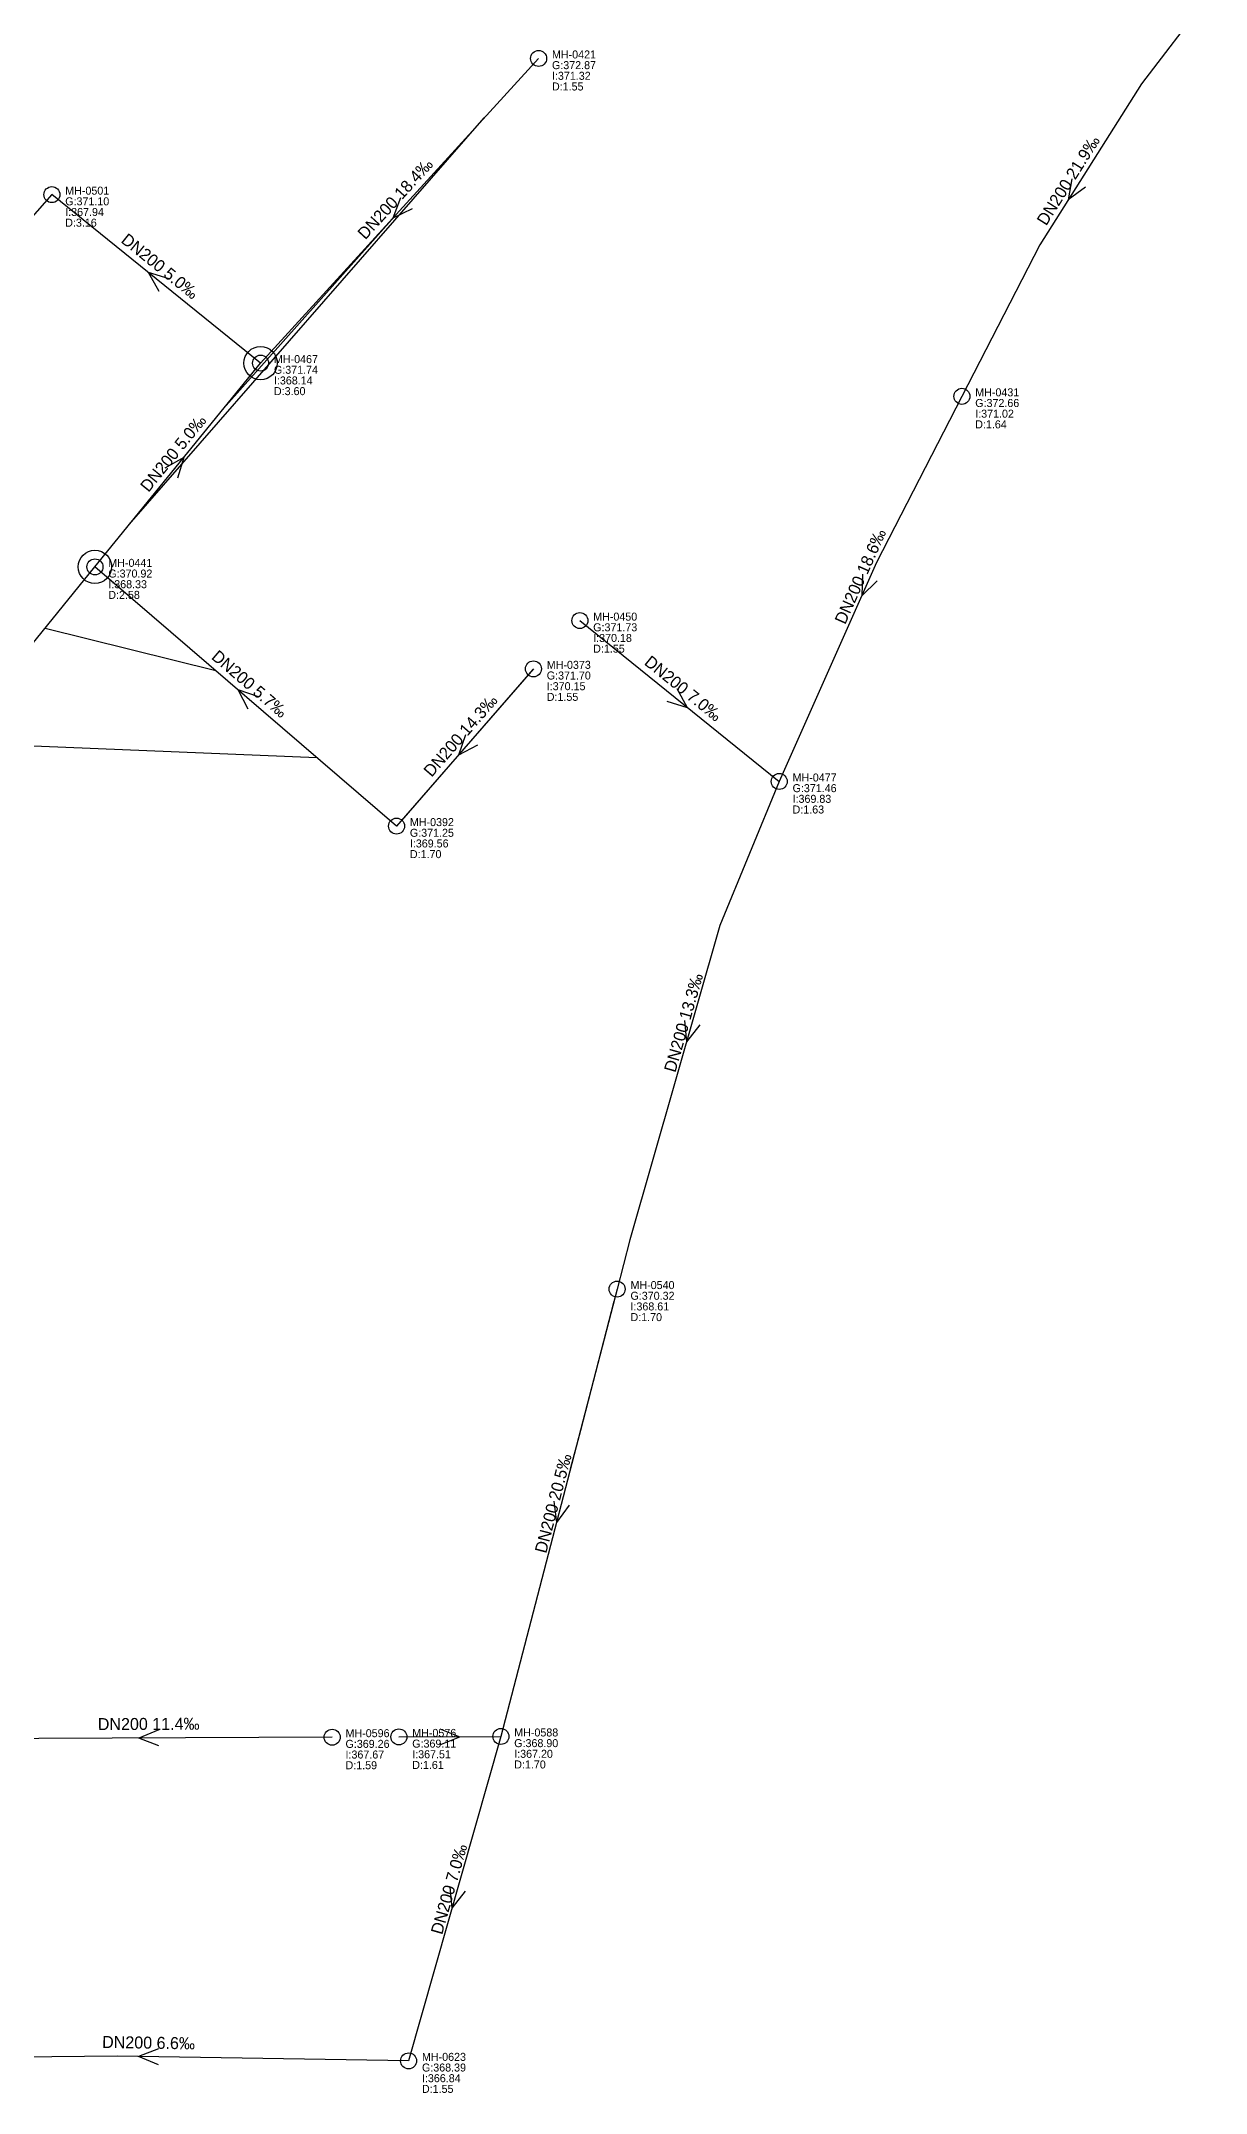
# Model space of a CAD drawing. Header units: metres. Extents: x 449913 to 451990, y 2566939 to 2570822.
# Drawn here: x 451599.4 to 451774, y 2569149.9 to 2569457.6 of the extents above; entities that cross this region are included whole.
import ezdxf
from ezdxf.enums import TextEntityAlignment as Align

# ---------------------------------------------------------------- set-up
doc = ezdxf.new("R2010")
doc.units = ezdxf.units.M
for name, color, linetype in [('SEW-DROP', 6, 'Continuous'), ('SEW-LABEL', 2, 'Continuous'), ('SEW-MH', 7, 'Continuous'), ('SEW-MH-LABEL', 8, 'Continuous'), ('SEW-PIPE-DN200', 3, 'Continuous'), ('SEW-RIDER', 8, 'Continuous')]:
    doc.layers.add(name, color=color, linetype=linetype)

msp = doc.modelspace()

# ---------------------------------------------------------------- linework, layer by layer
at = {"layer": 'SEW-DROP'}
for centre in [(451632.29, 2569409.29), (451607.46, 2569378.74)]:
    msp.add_circle(centre, 2.5, dxfattribs=at)
at = {"layer": 'SEW-LABEL'}
for p, q in [((451753.92, 2569436.94), (451753.33, 2569433.76)), ((451653.26, 2569434.05), (451652.12, 2569431.02)), ((451755.95, 2569435.66), (451753.33, 2569433.76)), ((451655.03, 2569432.43), (451652.12, 2569431.02)), ((451617.06, 2569420.05), (451615.48, 2569422.86)), ((451618.57, 2569421.91), (451615.48, 2569422.86)), ((451618, 2569393.61), (451620.83, 2569395.18)), ((451619.86, 2569392.1), (451620.83, 2569395.18)), ((451722.53, 2569377.63), (451722.41, 2569374.4)), ((451724.73, 2569376.66), (451722.41, 2569374.4)), ((451630.42, 2569357.42), (451628.93, 2569360.29)), ((451631.99, 2569359.24), (451628.93, 2569360.29)), ((451694.68, 2569360.49), (451696.26, 2569357.67)), ((451693.17, 2569358.62), (451696.26, 2569357.67)), ((451663.01, 2569353.58), (451661.95, 2569350.53)), ((451664.82, 2569352), (451661.95, 2569350.53)), ((451695.82, 2569310.73), (451696.15, 2569307.52)), ((451698.13, 2569310.07), (451696.15, 2569307.52)), ((451676.24, 2569238.66), (451676.65, 2569235.46)), ((451678.56, 2569238.06), (451676.65, 2569235.46)), ((451617.01, 2569204.36), (451614.02, 2569203.14)), ((451617.02, 2569201.96), (451614.02, 2569203.14)), ((451659.16, 2569204.53), (451662.16, 2569203.34)), ((451659.17, 2569202.13), (451662.16, 2569203.34)), ((451660.65, 2569180.82), (451660.98, 2569177.61)), ((451662.96, 2569180.16), (451660.98, 2569177.61)), ((451617, 2569156.54), (451613.98, 2569155.39)), ((451616.96, 2569154.14), (451613.98, 2569155.39))]:
    msp.add_line(p, q, dxfattribs=at)
at = {"layer": 'SEW-MH'}
for centre in [(451673.97, 2569454.97), (451601, 2569434.55), (451632.29, 2569409.29), (451737.42, 2569404.31), (451607.46, 2569378.74), (451680.15, 2569370.68), (451673.19, 2569363.45), (451710.04, 2569346.56), (451652.67, 2569339.87), (451685.74, 2569270.45), (451643.02, 2569203.26), (451653.02, 2569203.3), (451668.31, 2569203.37), (451654.48, 2569154.73)]:
    msp.add_circle(centre, 1.2, dxfattribs=at)
at = {"layer": 'SEW-PIPE-DN200'}
for points in [[(451774.01, 2569463.8), (451764.33, 2569451.17), (451749.09, 2569427.04), (451737.42, 2569404.31)], [(451673.97, 2569454.97), (451632.29, 2569409.29)], [(451601, 2569434.55), (451575.59, 2569405.78)], [(451632.29, 2569409.29), (451601, 2569434.55)], [(451607.46, 2569378.74), (451632.29, 2569409.29)], [(451737.42, 2569404.31), (451724.64, 2569379.42), (451710.04, 2569346.56)], [(451580.71, 2569345.83), (451607.46, 2569378.74)], [(451652.67, 2569339.87), (451607.46, 2569378.74)], [(451680.15, 2569370.68), (451710.04, 2569346.56)], [(451673.19, 2569363.45), (451652.67, 2569339.87), (451652.67, 2569339.87)], [(451710.04, 2569346.56), (451701.15, 2569324.97), (451687.65, 2569277.82), (451685.74, 2569270.45)], [(451685.74, 2569270.45), (451668.31, 2569203.37)], [(451643.02, 2569203.26), (451588.02, 2569203.04)], [(451653.02, 2569203.3), (451668.31, 2569203.37)], [(451668.31, 2569203.37), (451654.48, 2569154.73)], [(451654.48, 2569154.73), (451610.79, 2569155.44), (451576.48, 2569155.1)]]:
    msp.add_lwpolyline(points, dxfattribs=at)
at = {"layer": 'SEW-RIDER'}
for points in [[(451673.97, 2569454.97), (451673.97, 2569454.97), (451673.97, 2569454.97)], [(451612.61, 2569385.07), (451665.83, 2569446.05), (451664.58, 2569444.68)], [(451627.11, 2569402.92), (451652.36, 2569431.28), (451651.1, 2569429.91)], [(451600, 2569369.56), (451625.56, 2569363.19), (451625.55, 2569363.19)], [(451673.11, 2569363.35), (451653.4, 2569340.71), (451652.67, 2569339.87)], [(451586.04, 2569352.39), (451640.72, 2569350.15), (451640.72, 2569350.15)], [(451685.25, 2569268.58), (451680.23, 2569249.24), (451678.72, 2569243.43)], [(451643.02, 2569203.26), (451643.02, 2569203.26)]]:
    msp.add_lwpolyline(points, dxfattribs=at)

# ---------------------------------------------------------------- texts
at = {"layer": 'SEW-LABEL'}
for s, rotation, p in [('DN200 21.9‰', 57.7244, (451754.13, 2569436.23)), ('DN200 18.4‰', 47.6225, (451653.13, 2569433.33)), ('DN200 5.0‰', 321.0975, (451616.65, 2569423.12)), ('DN200 5.0‰', 50.8974, (451619.88, 2569395.22)), ('DN200 18.6‰', 66.0376, (451723.02, 2569376.97)), ('DN200 5.7‰', 319.3083, (451630.07, 2569360.51)), ('DN200 7.0‰', -38.9024, (451695.09, 2569359.82)), ('DN200 14.3‰', 48.9559, (451662.93, 2569352.86)), ('DN200 13.3‰', 74.0294, (451696.56, 2569310.16)), ('DN200 20.5‰', 75.4352, (451677.02, 2569238.11)), ('DN200 11.4‰', 0.2325, (451615.52, 2569204.35)), ('DN200 7.0‰', 74.1303, (451661.4, 2569180.25)), ('DN200 6.6‰', 359.0789, (451615.48, 2569156.56))]:
    msp.add_text(s, height=1.8, rotation=rotation, dxfattribs=at).set_placement(p, align=Align.CENTER)
at = {"layer": 'SEW-MH-LABEL'}
for s, p in [('G:372.87', (451675.97, 2569453.37)), ('MH-0421', (451675.97, 2569454.97)), ('D:1.55', (451675.97, 2569450.17)), ('I:371.32', (451675.97, 2569451.77)), ('G:371.10', (451603, 2569432.95)), ('MH-0501', (451603, 2569434.55)), ('D:3.16', (451603, 2569429.75)), ('I:367.94', (451603, 2569431.35)), ('G:371.74', (451634.29, 2569407.69)), ('MH-0467', (451634.29, 2569409.29)), ('D:3.60', (451634.29, 2569404.49)), ('I:368.14', (451634.29, 2569406.09)), ('MH-0431', (451739.42, 2569404.31)), ('G:372.66', (451739.42, 2569402.71)), ('I:371.02', (451739.42, 2569401.11)), ('D:1.64', (451739.42, 2569399.51)), ('G:370.92', (451609.46, 2569377.14)), ('MH-0441', (451609.46, 2569378.74)), ('D:2.58', (451609.46, 2569373.94)), ('I:368.33', (451609.46, 2569375.54)), ('MH-0450', (451682.15, 2569370.68)), ('G:371.73', (451682.15, 2569369.08)), ('I:370.18', (451682.15, 2569367.48)), ('D:1.55', (451682.15, 2569365.88)), ('G:371.70', (451675.19, 2569361.85)), ('MH-0373', (451675.19, 2569363.45)), ('D:1.55', (451675.19, 2569358.65)), ('I:370.15', (451675.19, 2569360.25)), ('MH-0477', (451712.04, 2569346.56)), ('G:371.46', (451712.04, 2569344.96)), ('I:369.83', (451712.04, 2569343.36)), ('MH-0392', (451654.67, 2569339.87)), ('D:1.63', (451712.04, 2569341.76)), ('G:371.25', (451654.67, 2569338.27)), ('I:369.56', (451654.67, 2569336.67)), ('D:1.70', (451654.67, 2569335.07)), ('G:370.32', (451687.74, 2569268.85)), ('MH-0540', (451687.74, 2569270.45)), ('D:1.70', (451687.74, 2569265.65)), ('I:368.61', (451687.74, 2569267.25)), ('G:369.26', (451645.02, 2569201.66)), ('MH-0596', (451645.02, 2569203.26)), ('G:369.11', (451655.02, 2569201.7)), ('MH-0576', (451655.02, 2569203.3)), ('G:368.90', (451670.31, 2569201.77)), ('MH-0588', (451670.31, 2569203.37)), ('D:1.59', (451645.02, 2569198.46)), ('I:367.67', (451645.02, 2569200.06)), ('D:1.61', (451655.02, 2569198.5)), ('I:367.51', (451655.02, 2569200.1)), ('D:1.70', (451670.31, 2569198.57)), ('I:367.20', (451670.31, 2569200.17)), ('MH-0623', (451656.48, 2569154.73)), ('G:368.39', (451656.48, 2569153.13)), ('D:1.55', (451656.48, 2569149.93)), ('I:366.84', (451656.48, 2569151.53))]:
    msp.add_text(s, height=1.2, dxfattribs=at).set_placement(p)

doc.saveas('drawing.dxf')
